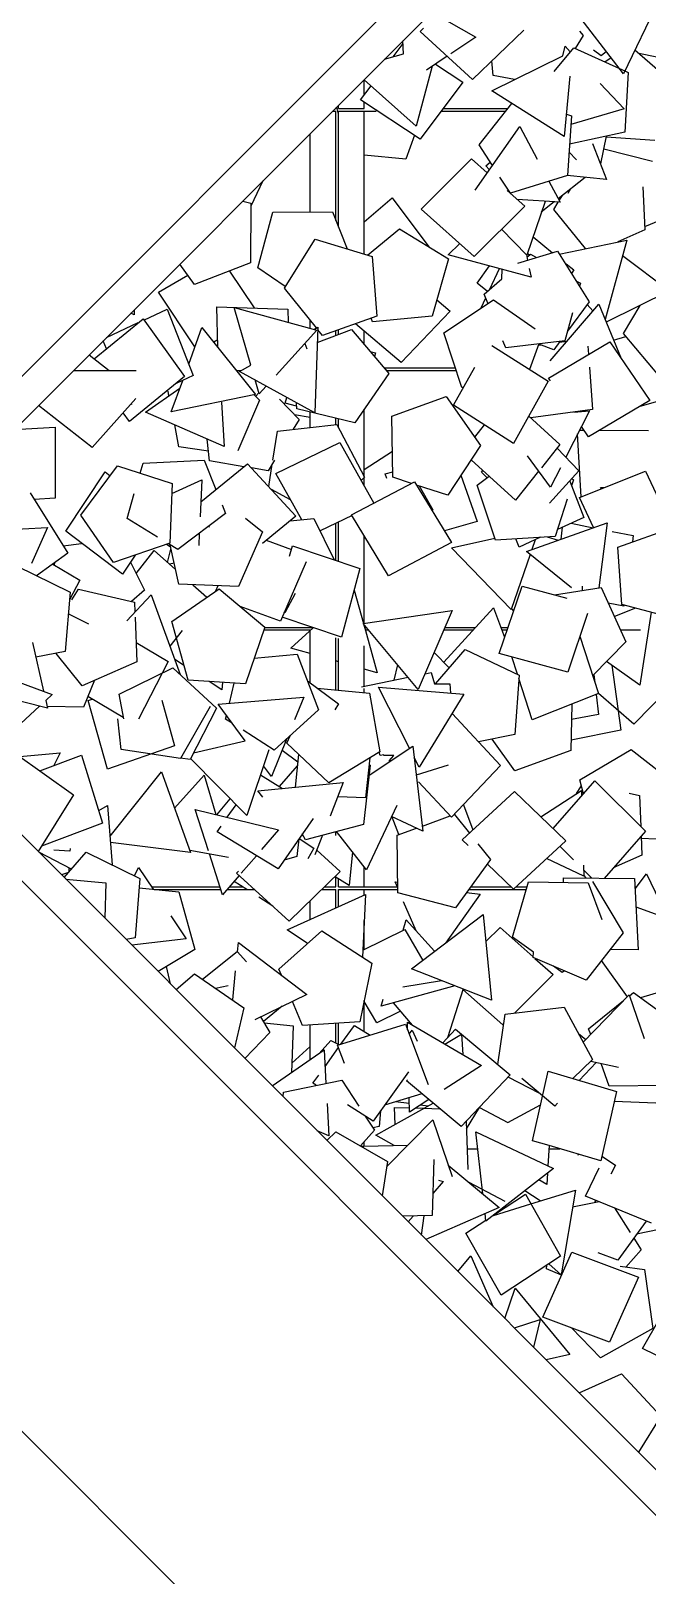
# Model space of a CAD drawing. Header units: metres. Extents: x 322 to 396.8, y -0.1 to 13.
# Drawn here: x 346.948 to 347.424, y 4.92 to 6.111 of the extents above; entities that cross this region are included whole.
import ezdxf

# ---------------------------------------------------------------- set-up
doc = ezdxf.new("R2010")
doc.units = ezdxf.units.M

msp = doc.modelspace()

# ---------------------------------------------------------------- linework, layer by layer
at = {"color": 8}
for p, q in [((346.7468, 5.65), (347.7114, 6.6146)), ((346.7821, 5.65), (347.7114, 6.5793)), ((347.4323, 6.1338), (347.4054, 6.0777)), ((347.2575, 6.1253), (347.2916, 6.106)), ((347.4054, 6.0777), (347.3651, 6.1302)), ((347.2485, 6.1104), (347.2512, 6.113)), ((347.289, 6.0733), (347.2485, 6.1104)), ((347.3285, 6.1114), (347.289, 6.0733)), ((347.3744, 6.1072), (347.3682, 6.0973)), ((347.3714, 6.1105), (347.3744, 6.1072)), ((347.2276, 6.0908), (347.2354, 6.1012)), ((347.2357, 6.0932), (347.2353, 6.1032)), ((347.2916, 6.106), (347.2721, 6.093)), ((347.3518, 6.0796), (347.367, 6.0978)), ((347.3585, 6.0917), (347.3604, 6.0989)), ((347.3604, 6.0989), (347.3643, 6.0947)), ((347.367, 6.0978), (347.4024, 6.0817)), ((347.3881, 6.0916), (347.3823, 6.096)), ((347.4142, 6.0961), (347.4449, 6.0696)), ((347.221, 6.0889), (347.2357, 6.0932)), ((347.2578, 6.0835), (347.2454, 6.0373)), ((347.2694, 6.0912), (347.2534, 6.0805)), ((347.2604, 6.0852), (347.2815, 6.0713)), ((347.3037, 6.0647), (347.3585, 6.0917)), ((347.3049, 6.0765), (347.3039, 6.0877)), ((347.3923, 6.0948), (347.3881, 6.0916)), ((347.391, 6.0869), (347.3959, 6.0902)), ((347.4172, 6.0936), (347.4311, 6.0907)), ((347.2454, 6.0373), (347.2053, 6.0732)), ((347.2054, 6.0614), (347.2054, 6.0731)), ((347.2815, 6.0713), (347.2485, 6.0274)), ((347.3213, 6.0734), (347.3049, 6.0765)), ((347.364, 6.076), (347.3597, 6.0295)), ((347.4024, 6.0817), (347.4064, 6.0799)), ((347.4064, 6.0799), (347.4089, 6.0787)), ((347.4089, 6.0787), (347.4064, 6.0328)), ((347.2026, 6.0576), (347.2107, 6.0684)), ((347.3597, 6.0295), (347.3037, 6.0647)), ((347.3875, 6.0702), (347.4058, 6.0508)), ((347.1811, 6.049), (347.1835, 6.049)), ((347.1831, 6.051), (347.1835, 6.051)), ((347.1835, 6.051), (347.1835, 6.0514)), ((347.1835, 5.9646), (347.1835, 6.049)), ((347.1855, 6.0465), (347.1842, 6.052)), ((347.1855, 6.051), (347.1855, 6.0534)), ((347.1855, 6.051), (347.2054, 6.051)), ((347.1855, 5.9596), (347.1855, 6.049)), ((347.1855, 6.049), (347.2054, 6.049)), ((347.2485, 6.0274), (347.2026, 6.0576)), ((347.2054, 6.051), (347.2054, 6.0558)), ((347.2054, 6.049), (347.2146, 6.049)), ((347.2054, 5.9386), (347.2054, 6.049)), ((347.2647, 6.049), (347.3146, 6.049)), ((347.2662, 6.051), (347.3161, 6.051)), ((347.2941, 6.023), (347.3192, 6.0549)), ((347.4058, 6.0508), (347.3647, 6.0386)), ((347.2909, 5.9881), (347.3254, 6.0371)), ((347.3254, 6.0371), (347.3388, 6.0119)), ((347.3613, 6.0467), (347.3652, 6.0454)), ((347.3652, 6.0454), (347.3621, 5.9994)), ((347.1636, 5.9711), (347.1636, 6.0315)), ((347.2442, 6.0303), (347.2374, 6.012)), ((347.4064, 6.0328), (347.3637, 6.0236)), ((347.3816, 6.0241), (347.3923, 5.9962)), ((347.3921, 6.0297), (347.3877, 6.0082)), ((347.4296, 6.0262), (347.392, 6.0289)), ((347.2374, 6.012), (347.2054, 6.0149)), ((347.2493, 5.9734), (347.2882, 6.0121)), ((347.2882, 6.0121), (347.3003, 6.0014)), ((347.3043, 6.0071), (347.2941, 6.023)), ((347.3633, 6.0176), (347.3691, 6.0113)), ((347.3827, 6.0211), (347.383, 6.0216)), ((347.3901, 6.0198), (347.4277, 6.0104)), ((347.2991, 6.0069), (347.3026, 6.0097)), ((347.3019, 6.0038), (347.2991, 6.0069)), ((347.1272, 5.9951), (347.1178, 5.9757)), ((347.3182, 5.9856), (347.3101, 5.998)), ((347.3621, 5.9994), (347.3182, 5.9856)), ((347.3478, 5.9949), (347.3565, 5.9787)), ((347.3758, 5.9979), (347.355, 5.9814)), ((347.3923, 5.9962), (347.3619, 5.9994)), ((347.3628, 5.9856), (347.3648, 5.9892)), ((347.4203, 5.9906), (347.4218, 5.9574)), ((347.1117, 5.9796), (347.1178, 5.978)), ((347.1178, 5.978), (347.1176, 5.9319)), ((347.2054, 5.9637), (347.2269, 5.982)), ((347.2269, 5.982), (347.2553, 5.9443)), ((347.3157, 5.9877), (347.3292, 5.9756)), ((347.3565, 5.9787), (347.3234, 5.9808)), ((347.3449, 5.9794), (347.3309, 5.938)), ((347.352, 5.979), (347.342, 5.971)), ((347.3516, 5.9731), (347.3551, 5.9788)), ((347.3558, 5.98), (347.3583, 5.984)), ((347.1233, 5.9282), (347.1349, 5.9711)), ((347.1349, 5.9711), (347.181, 5.9712)), ((347.181, 5.9712), (347.1922, 5.9427)), ((347.2903, 5.9369), (347.2493, 5.9734)), ((347.3292, 5.9756), (347.2903, 5.9369)), ((347.3762, 5.943), (347.3516, 5.9731)), ((347.4335, 5.9647), (347.4217, 5.9598)), ((347.208, 5.9378), (347.2325, 5.9581)), ((347.2325, 5.9581), (347.2705, 5.935)), ((347.3309, 5.938), (347.3114, 5.9579)), ((347.4218, 5.9574), (347.4011, 5.9482)), ((347.1438, 5.9126), (347.1675, 5.9502)), ((347.1675, 5.9502), (347.2116, 5.9368)), ((347.2702, 5.9383), (347.2792, 5.9468)), ((347.324, 5.9317), (347.3544, 5.9409)), ((347.3356, 5.952), (347.3507, 5.9398)), ((347.3544, 5.9409), (347.379, 5.902)), ((347.3558, 5.9388), (347.4079, 5.9496)), ((347.4079, 5.9496), (347.3912, 5.8882)), ((347.0746, 5.9153), (347.0631, 5.931)), ((347.1176, 5.9319), (347.0746, 5.9153)), ((347.2116, 5.9368), (347.2151, 5.8908)), ((347.2705, 5.935), (347.2578, 5.8908)), ((347.3341, 5.921), (347.2702, 5.9383)), ((347.2926, 5.9164), (347.3021, 5.9297)), ((347.3305, 5.9384), (347.3314, 5.9339)), ((347.3309, 5.9363), (347.3337, 5.9386)), ((347.3313, 5.9391), (347.3335, 5.9379)), ((347.3337, 5.9386), (347.3382, 5.936)), ((347.3612, 5.9313), (347.3671, 5.9265)), ((347.4046, 5.9376), (347.4409, 5.9105)), ((347.0466, 5.9094), (347.0693, 5.9226)), ((347.1016, 5.9257), (347.1206, 5.8972)), ((347.1445, 5.9137), (347.1233, 5.9282)), ((347.3004, 5.91), (347.2926, 5.9164)), ((347.298, 5.9079), (347.3116, 5.9196)), ((347.3023, 5.9116), (347.3097, 5.9276)), ((347.3116, 5.9196), (347.3119, 5.927)), ((347.3327, 5.9277), (347.3341, 5.921)), ((347.3671, 5.9265), (347.3652, 5.9239)), ((347.3687, 5.9182), (347.3721, 5.9163)), ((347.0748, 5.8672), (347.0466, 5.9094)), ((347.1685, 5.8818), (347.1438, 5.9126)), ((347.2957, 5.8974), (347.2992, 5.905)), ((347.3008, 5.9009), (347.298, 5.9079)), ((347.3721, 5.9163), (347.3715, 5.9139)), ((347.4409, 5.9105), (347.3921, 5.8862)), ((347.0279, 5.892), (347.0254, 5.8933)), ((347.0279, 5.8958), (347.0279, 5.892)), ((347.0355, 5.8879), (347.0534, 5.8963)), ((347.0534, 5.8963), (347.0734, 5.8452)), ((347.0925, 5.8667), (347.0916, 5.8982)), ((347.0916, 5.8982), (347.1465, 5.8964)), ((347.1179, 5.8532), (347.1051, 5.8975)), ((347.1051, 5.8975), (347.1689, 5.88)), ((347.1465, 5.8964), (347.1468, 5.8861)), ((347.2718, 5.8948), (347.2338, 5.8552)), ((347.2614, 5.9036), (347.2718, 5.8948)), ((347.2667, 5.8781), (347.305, 5.9036)), ((347.305, 5.9036), (347.3372, 5.8811)), ((347.3487, 5.8564), (347.3863, 5.9002)), ((347.366, 5.8934), (347.3602, 5.8718)), ((347.379, 5.902), (347.3622, 5.8793)), ((347.3818, 5.895), (347.3773, 5.8998)), ((347.3863, 5.9002), (347.4036, 5.8582)), ((347.4053, 5.8776), (347.4182, 5.8992)), ((346.9971, 5.8581), (347.0348, 5.8889)), ((347.0066, 5.8745), (347.0311, 5.8859)), ((347.0348, 5.8889), (347.0668, 5.8443)), ((347.07, 5.854), (347.0802, 5.8822)), ((347.0802, 5.8822), (347.1214, 5.8304)), ((347.1636, 5.8814), (347.1636, 5.8878)), ((347.1665, 5.8806), (347.1696, 5.8824)), ((347.1696, 5.8824), (347.1672, 5.8163)), ((347.1692, 5.8705), (347.1957, 5.8806)), ((347.2151, 5.8908), (347.1732, 5.8759)), ((347.1957, 5.8806), (347.2243, 5.8466)), ((347.2338, 5.8552), (347.1987, 5.885)), ((347.2119, 5.8865), (347.2108, 5.8893)), ((347.2578, 5.8908), (347.2119, 5.8865)), ((347.0065, 5.8658), (347.0041, 5.872)), ((347.0924, 5.8726), (347.0893, 5.8708)), ((347.1689, 5.88), (347.1374, 5.8453)), ((347.1596, 5.8697), (347.1611, 5.8657)), ((347.1732, 5.8759), (347.1696, 5.8804)), ((347.1835, 5.876), (347.1835, 5.8796)), ((347.1855, 5.8767), (347.1855, 5.8803)), ((347.2054, 5.8691), (347.2054, 5.8792)), ((347.2807, 5.8359), (347.2667, 5.8781)), ((347.3145, 5.8666), (347.3123, 5.872)), ((347.3602, 5.8718), (347.3145, 5.8666)), ((347.34, 5.8695), (347.3329, 5.8498)), ((347.3397, 5.8686), (347.3415, 5.8688)), ((347.3516, 5.8649), (347.34, 5.8694)), ((347.3476, 5.8432), (347.3948, 5.8712)), ((347.3563, 5.8713), (347.3516, 5.8649)), ((347.356, 5.8708), (347.3617, 5.8716)), ((347.3948, 5.8712), (347.4257, 5.8258)), ((347.3977, 5.8725), (347.4073, 5.8752)), ((347.4339, 5.8436), (347.4053, 5.8776)), ((346.9932, 5.8611), (347.0087, 5.849)), ((347.21, 5.8636), (347.2142, 5.8626)), ((347.2142, 5.8626), (347.2133, 5.8597)), ((347.3038, 5.8684), (347.3472, 5.8408)), ((347.378, 5.8677), (347.3785, 5.8615)), ((346.9811, 5.849), (347.0295, 5.849)), ((347.0734, 5.8452), (347.0604, 5.8391)), ((347.1066, 5.849), (347.1105, 5.849)), ((347.1093, 5.8483), (347.1179, 5.8532)), ((347.1672, 5.8163), (347.1093, 5.8483)), ((347.2243, 5.8466), (347.1981, 5.8087)), ((347.2206, 5.851), (347.2757, 5.851)), ((347.2223, 5.849), (347.2764, 5.849)), ((347.2743, 5.8222), (347.2906, 5.8516)), ((347.3792, 5.8517), (347.3816, 5.819)), ((347.0668, 5.8443), (347.0243, 5.8096)), ((347.0367, 5.8169), (347.0632, 5.8353)), ((347.0548, 5.8295), (347.0542, 5.833)), ((347.0566, 5.8171), (347.0654, 5.8414)), ((347.1244, 5.831), (347.1213, 5.8417)), ((347.1298, 5.837), (347.1244, 5.831)), ((347.2819, 5.8359), (347.2807, 5.8359)), ((347.3472, 5.8408), (347.3206, 5.7927)), ((347.349, 5.8411), (347.3476, 5.8432)), ((346.9956, 5.7897), (346.9542, 5.8221)), ((347.0291, 5.8274), (346.9956, 5.7897)), ((347.0261, 5.8231), (347.0248, 5.8225)), ((347.1214, 5.8304), (347.0566, 5.8171)), ((347.0953, 5.8246), (347.0973, 5.7904)), ((347.1247, 5.8262), (347.1079, 5.7872)), ((347.1206, 5.8303), (347.1247, 5.8262)), ((347.1219, 5.8291), (347.1242, 5.8317)), ((347.14, 5.8269), (347.1551, 5.8112)), ((347.1443, 5.8237), (347.1457, 5.8282)), ((347.1532, 5.8214), (347.1443, 5.8237)), ((347.1533, 5.8194), (347.1531, 5.8241)), ((347.2267, 5.8138), (347.2685, 5.829)), ((347.2685, 5.829), (347.2951, 5.7913)), ((347.3206, 5.7927), (347.2743, 5.8222)), ((347.4257, 5.8258), (347.3785, 5.7978)), ((347.4371, 5.8267), (347.4181, 5.8213)), ((347.0243, 5.8096), (347.0194, 5.8164)), ((347.0973, 5.7904), (347.0367, 5.8169)), ((347.1551, 5.8112), (347.1506, 5.8037)), ((347.1636, 5.8127), (347.1515, 5.8149)), ((347.1981, 5.8087), (347.1533, 5.8194)), ((347.1636, 5.8052), (347.1636, 5.8169)), ((347.1835, 5.8074), (347.1835, 5.8122)), ((347.1855, 5.8049), (347.1855, 5.8117)), ((347.2054, 5.7671), (347.2054, 5.8193)), ((347.2275, 5.7667), (347.2267, 5.8138)), ((347.3323, 5.8138), (347.3563, 5.792)), ((347.3816, 5.819), (347.3338, 5.8125)), ((347.3791, 5.818), (347.3609, 5.7822)), ((347.3672, 5.817), (347.3791, 5.818)), ((346.9355, 5.8034), (346.9669, 5.8054)), ((346.9669, 5.8054), (346.9669, 5.7505)), ((347.0625, 5.7902), (347.0592, 5.807)), ((347.1349, 5.78), (347.1384, 5.8023)), ((347.1384, 5.8023), (347.1842, 5.8075)), ((347.1842, 5.8075), (347.2057, 5.7667)), ((347.2907, 5.7976), (347.2982, 5.807)), ((347.3727, 5.7516), (347.37, 5.8001)), ((347.3715, 5.8031), (347.3749, 5.8031)), ((347.3785, 5.7978), (347.373, 5.8059)), ((347.3872, 5.803), (347.4247, 5.8028)), ((347.0852, 5.7869), (347.0625, 5.7902)), ((347.086, 5.7793), (347.0843, 5.7961)), ((347.1371, 5.7696), (347.1866, 5.7936)), ((347.1866, 5.7936), (347.2129, 5.7468)), ((347.2054, 5.7727), (347.2272, 5.7867)), ((347.2951, 5.7913), (347.2698, 5.7529)), ((347.3563, 5.792), (347.3421, 5.7741)), ((347.3541, 5.7892), (347.371, 5.7716)), ((346.9869, 5.7376), (347.015, 5.7754)), ((347.015, 5.7754), (347.0573, 5.7619)), ((347.0326, 5.7698), (347.0349, 5.7777)), ((347.0349, 5.7777), (347.0819, 5.78)), ((347.0794, 5.7477), (347.1154, 5.7771)), ((347.0819, 5.78), (347.091, 5.7572)), ((347.1126, 5.7748), (347.086, 5.7793)), ((347.1154, 5.7771), (347.1527, 5.7368)), ((347.1314, 5.7717), (347.1184, 5.7739)), ((347.1363, 5.7799), (347.1314, 5.7717)), ((347.1317, 5.7595), (347.1344, 5.7768)), ((347.322, 5.7491), (347.2878, 5.7802)), ((347.3491, 5.759), (347.3314, 5.7833)), ((347.3567, 5.774), (347.3491, 5.759)), ((346.9752, 5.7251), (347.0056, 5.7708)), ((347.0056, 5.7708), (347.0094, 5.7679)), ((347.0573, 5.7619), (347.0555, 5.7159)), ((347.057, 5.7542), (347.0802, 5.7646)), ((347.0802, 5.7646), (347.0788, 5.7361)), ((347.1572, 5.734), (347.1371, 5.7696)), ((347.1957, 5.7377), (347.2443, 5.7633)), ((347.2057, 5.7667), (347.203, 5.7643)), ((347.2054, 5.76), (347.2054, 5.7665)), ((347.2216, 5.7693), (347.2274, 5.7709)), ((347.2228, 5.7657), (347.2216, 5.7693)), ((347.2419, 5.762), (347.2275, 5.7667)), ((347.2443, 5.7633), (347.2728, 5.7164)), ((347.28, 5.7684), (347.2926, 5.7325)), ((347.2925, 5.7605), (347.3017, 5.7676)), ((347.2959, 5.7707), (347.2969, 5.7719)), ((347.3001, 5.7663), (347.2959, 5.7707)), ((347.3399, 5.7715), (347.322, 5.7491)), ((347.371, 5.7716), (347.3482, 5.7468)), ((347.3639, 5.7638), (347.3748, 5.7358)), ((347.3669, 5.7648), (347.3653, 5.76)), ((347.3656, 5.7657), (347.3669, 5.7648)), ((347.3714, 5.7511), (347.4224, 5.7713)), ((347.4224, 5.7713), (347.4429, 5.7278)), ((346.9477, 5.7547), (346.9768, 5.7082)), ((346.9669, 5.7505), (346.9509, 5.7495)), ((347.0225, 5.735), (347.028, 5.7542)), ((347.1485, 5.7494), (347.1338, 5.7572)), ((347.2698, 5.7529), (347.2458, 5.7607)), ((347.2479, 5.76), (347.2582, 5.7416)), ((347.3067, 5.7183), (347.2925, 5.7605)), ((347.362, 5.7498), (347.3527, 5.721)), ((347.3823, 5.7279), (347.3714, 5.7511)), ((347.3876, 5.7588), (347.3914, 5.759)), ((347.3883, 5.7578), (347.3876, 5.7588)), ((347.0985, 5.7388), (347.0617, 5.7109)), ((347.0957, 5.7455), (347.0985, 5.7388)), ((347.2582, 5.7416), (347.2577, 5.7412)), ((346.895, 5.7244), (346.961, 5.7281)), ((346.961, 5.7281), (346.9488, 5.7002)), ((347.0119, 5.7009), (346.9869, 5.7376)), ((347.046, 5.7206), (347.0225, 5.735)), ((347.086, 5.7283), (347.0854, 5.7289)), ((347.1139, 5.7353), (347.127, 5.7247)), ((347.1527, 5.7368), (347.1268, 5.7157)), ((347.1483, 5.7332), (347.1666, 5.7348)), ((347.1666, 5.7348), (347.1822, 5.7031)), ((347.196, 5.7373), (347.1713, 5.7253)), ((347.1835, 5.7026), (347.1835, 5.7312)), ((347.1855, 5.702), (347.1855, 5.7322)), ((347.2242, 5.6908), (347.1957, 5.7377)), ((347.2926, 5.7325), (347.2673, 5.7253)), ((347.3305, 5.7096), (347.3929, 5.7316)), ((347.3748, 5.7358), (347.3544, 5.7264)), ((347.3572, 5.719), (347.3584, 5.7282)), ((347.3649, 5.7312), (347.3821, 5.7278)), ((347.3929, 5.7316), (347.3863, 5.6815)), ((347.4009, 5.7129), (347.4444, 5.7283)), ((346.9732, 5.7139), (346.9874, 5.7157)), ((347.0189, 5.6919), (346.9752, 5.7251)), ((347.0555, 5.7159), (347.0119, 5.7009)), ((347.0559, 5.7128), (347.0528, 5.715)), ((347.0617, 5.7109), (347.0543, 5.7155)), ((347.0625, 5.6844), (347.0556, 5.7145)), ((347.0782, 5.7234), (347.0778, 5.7141)), ((347.127, 5.7247), (347.1085, 5.6825)), ((347.1298, 5.7181), (347.1492, 5.7111)), ((347.2054, 5.654), (347.2054, 5.7217)), ((347.2728, 5.7164), (347.2242, 5.6908)), ((347.2727, 5.7122), (347.3062, 5.7197)), ((347.3527, 5.721), (347.3067, 5.7183)), ((347.3249, 5.7128), (347.3224, 5.7193)), ((347.3414, 5.7204), (347.3249, 5.7128)), ((347.3373, 5.7185), (347.3348, 5.7111)), ((347.3464, 5.7207), (347.355, 5.7182)), ((347.3967, 5.725), (347.4128, 5.7218)), ((347.4128, 5.7218), (347.4122, 5.7169)), ((346.9768, 5.7082), (346.9526, 5.6908)), ((347.0288, 5.7067), (347.0189, 5.6919)), ((347.0295, 5.6924), (347.0433, 5.7102)), ((347.0433, 5.7102), (347.0599, 5.6956)), ((347.0537, 5.7011), (347.0563, 5.7114)), ((347.1478, 5.706), (347.15, 5.7139)), ((347.15, 5.7139), (347.202, 5.6964)), ((347.3188, 5.6647), (347.2727, 5.7122)), ((347.3334, 5.7072), (347.3188, 5.6647)), ((347.3652, 5.6815), (347.3305, 5.7096)), ((347.4042, 5.6685), (347.4009, 5.7129)), ((346.9371, 5.6984), (346.9785, 5.6782)), ((346.9652, 5.6998), (346.9859, 5.6873)), ((346.9664, 5.6991), (346.9668, 5.701)), ((347.0251, 5.7012), (347.0358, 5.6798)), ((347.0588, 5.7006), (347.0554, 5.6996)), ((347.1606, 5.7015), (347.1407, 5.6559)), ((347.202, 5.6964), (347.1878, 5.6434)), ((346.9859, 5.6873), (346.978, 5.6721)), ((346.9798, 5.6723), (346.9849, 5.6805)), ((346.9849, 5.6805), (347.0282, 5.6704)), ((347.0358, 5.6798), (347.026, 5.6709)), ((347.0569, 5.6555), (347.0934, 5.6808)), ((347.1085, 5.6825), (347.0625, 5.6844)), ((347.0732, 5.6839), (347.0841, 5.6743)), ((347.091, 5.6791), (347.0928, 5.6832)), ((347.0934, 5.6808), (347.1287, 5.6512)), ((347.1975, 5.6796), (347.1976, 5.6797)), ((347.1976, 5.6797), (347.2049, 5.6539)), ((347.3094, 5.6309), (347.3271, 5.6828)), ((347.3271, 5.6828), (347.3616, 5.6735)), ((347.3522, 5.676), (347.3881, 5.6818)), ((347.3735, 5.6827), (347.3734, 5.6794)), ((347.3881, 5.6818), (347.4071, 5.6398)), ((346.9785, 5.6782), (346.9747, 5.6323)), ((347.0222, 5.6561), (347.041, 5.6761)), ((347.0282, 5.6704), (347.0285, 5.6628)), ((347.041, 5.6761), (347.0633, 5.6146)), ((347.1407, 5.6559), (347.1096, 5.6672)), ((347.1522, 5.6772), (347.1441, 5.6621)), ((347.4056, 5.6674), (347.3936, 5.6697)), ((347.4497, 5.6565), (347.4042, 5.6685)), ((347.4057, 5.6682), (347.4056, 5.6674)), ((346.9929, 5.6534), (346.9771, 5.6614)), ((347.0286, 5.6588), (347.0299, 5.6243)), ((347.0696, 5.6102), (347.0569, 5.6555)), ((347.1878, 5.6434), (347.142, 5.6588)), ((347.1441, 5.6621), (347.1435, 5.6624)), ((347.2046, 5.6539), (347.2731, 5.664)), ((347.2731, 5.664), (347.2471, 5.6032)), ((347.2667, 5.6242), (347.305, 5.6661)), ((347.305, 5.6661), (347.3136, 5.6434)), ((347.3206, 5.6638), (347.3191, 5.6658)), ((347.3777, 5.6618), (347.3624, 5.6165)), ((347.3983, 5.6593), (347.4142, 5.6659)), ((347.4268, 5.6626), (347.418, 5.6064)), ((346.3225, 5.65), (347.7114, 4.2611)), ((347.7114, 4.6854), (346.7468, 5.65)), ((347.7114, 4.7207), (346.7821, 5.65)), ((347.065, 5.6487), (347.0554, 5.6364)), ((347.1287, 5.6512), (347.1139, 5.6075)), ((347.128, 5.649), (347.1636, 5.649)), ((347.1287, 5.651), (347.1636, 5.651)), ((347.1489, 5.635), (347.1661, 5.6507)), ((347.1636, 5.651), (347.1636, 5.6515)), ((347.1636, 5.651), (347.1652, 5.651)), ((347.1636, 5.649), (347.1642, 5.649)), ((347.1636, 5.6082), (347.1636, 5.649)), ((347.1835, 5.6028), (347.1835, 5.643)), ((347.2471, 5.6032), (347.2046, 5.6539)), ((347.205, 5.6533), (347.2155, 5.616)), ((347.2054, 5.6519), (347.2054, 5.6528)), ((347.2057, 5.651), (347.207, 5.651)), ((347.2063, 5.649), (347.2087, 5.649)), ((347.2667, 5.649), (347.2894, 5.649)), ((347.2676, 5.651), (347.2913, 5.651)), ((347.3107, 5.651), (347.3162, 5.651)), ((347.3115, 5.649), (347.3156, 5.649)), ((347.3717, 5.6441), (347.3861, 5.5999)), ((347.403, 5.649), (347.4184, 5.649)), ((346.9496, 5.6393), (346.9581, 5.6017)), ((346.9747, 5.6323), (346.9522, 5.628)), ((346.9877, 5.606), (346.9677, 5.6309)), ((347.0294, 5.6393), (347.0541, 5.6246)), ((347.1636, 5.6308), (347.1489, 5.635)), ((347.1855, 5.6026), (347.1855, 5.6424)), ((347.2054, 5.6056), (347.2054, 5.6368)), ((347.2593, 5.6317), (347.271, 5.6198)), ((347.2604, 5.6074), (347.2833, 5.634)), ((347.2833, 5.634), (347.3249, 5.6142)), ((347.3624, 5.6165), (347.3094, 5.6309)), ((347.4071, 5.6398), (347.3816, 5.6137)), ((347.0299, 5.6243), (346.9877, 5.606)), ((347.0163, 5.5996), (347.0577, 5.6198)), ((347.0541, 5.6246), (347.0313, 5.5803)), ((347.0577, 5.6198), (347.0915, 5.5886)), ((347.0663, 5.6217), (347.0591, 5.6264)), ((347.1206, 5.6272), (347.1537, 5.6304)), ((347.1537, 5.6304), (347.1701, 5.5874)), ((347.1855, 5.6245), (347.1835, 5.6251)), ((347.2155, 5.616), (347.2054, 5.6189)), ((347.2285, 5.6104), (347.2313, 5.622)), ((347.3236, 5.6148), (347.3193, 5.6282)), ((347.418, 5.6064), (347.3924, 5.6247)), ((347.3964, 5.6219), (347.4033, 5.5718)), ((346.925, 5.614), (346.9646, 5.5993)), ((346.9974, 5.6102), (346.9888, 5.5895)), ((347.0509, 5.6165), (347.05, 5.6167)), ((347.1139, 5.6075), (347.0696, 5.6102)), ((347.0956, 5.6029), (347.0858, 5.6092)), ((347.0962, 5.6086), (347.0956, 5.6029)), ((347.1014, 5.5925), (347.1051, 5.6081)), ((347.1616, 5.6097), (347.1855, 5.5921)), ((347.2033, 5.6051), (347.2392, 5.6126)), ((347.2523, 5.6153), (347.257, 5.6163)), ((347.257, 5.6163), (347.2595, 5.6074)), ((347.2595, 5.6074), (347.2715, 5.6075)), ((347.2715, 5.6075), (347.272, 5.6004)), ((347.3249, 5.6142), (347.3216, 5.5683)), ((347.335, 5.5797), (347.3247, 5.6116)), ((347.3826, 5.6146), (347.3833, 5.6084)), ((346.9611, 5.5886), (346.9119, 5.601)), ((346.9646, 5.5993), (346.9597, 5.5947)), ((347.0194, 5.5815), (346.9922, 5.5976)), ((346.9924, 5.5945), (346.9956, 5.5956)), ((347.0199, 5.5805), (347.0163, 5.5996)), ((347.0928, 5.5918), (347.1587, 5.5973)), ((347.1587, 5.5973), (347.1515, 5.5796)), ((347.1692, 5.6041), (347.2094, 5.6004)), ((347.2054, 5.6008), (347.2054, 5.6038)), ((347.2094, 5.6004), (347.2174, 5.5551)), ((347.2403, 5.5578), (347.2163, 5.6048)), ((347.2163, 5.6048), (347.2823, 5.5996)), ((347.2823, 5.5996), (347.2478, 5.5431)), ((347.3861, 5.5999), (347.335, 5.5797)), ((347.3844, 5.5992), (347.3862, 5.5839)), ((347.4134, 5.5763), (347.386, 5.6)), ((347.4409, 5.6043), (347.4134, 5.5763)), ((346.9548, 5.5902), (346.9161, 5.5543)), ((346.9551, 5.5901), (346.9547, 5.5901)), ((346.9597, 5.5947), (346.9611, 5.5886)), ((346.9888, 5.5895), (346.9608, 5.59)), ((347.0073, 5.5416), (346.9924, 5.5945)), ((347.0492, 5.5948), (347.0591, 5.5597)), ((347.0866, 5.5899), (347.0636, 5.5499)), ((347.0915, 5.5886), (347.0711, 5.5492)), ((347.1136, 5.5635), (347.0928, 5.5918)), ((347.0985, 5.5803), (347.0992, 5.5831)), ((347.1701, 5.5874), (347.136, 5.5564)), ((347.1855, 5.5921), (347.1826, 5.5875)), ((347.2731, 5.5845), (347.3105, 5.5445)), ((347.3655, 5.5918), (347.3648, 5.5562)), ((347.3862, 5.5839), (347.3653, 5.5801)), ((347.018, 5.5568), (347.0153, 5.5804)), ((347.1036, 5.5771), (347.0985, 5.5803)), ((347.136, 5.5564), (347.1121, 5.5717)), ((347.4033, 5.5718), (347.3649, 5.5641)), ((347.0591, 5.5597), (347.0073, 5.5416)), ((347.0738, 5.5544), (347.1136, 5.5635)), ((347.1457, 5.5652), (347.1338, 5.536)), ((347.1457, 5.5616), (347.1485, 5.5678)), ((347.1781, 5.5311), (347.1457, 5.5616)), ((347.2092, 5.5371), (347.2429, 5.5595)), ((347.2429, 5.5595), (347.2507, 5.4938)), ((347.3216, 5.5683), (347.2935, 5.5627)), ((347.3215, 5.5403), (347.3041, 5.5648)), ((346.9364, 5.5538), (346.9811, 5.522)), ((346.9398, 5.5514), (346.9709, 5.5544)), ((346.9553, 5.5403), (346.9874, 5.5525)), ((346.9709, 5.5544), (346.966, 5.5444)), ((346.9874, 5.5525), (347.0036, 5.5001)), ((347.0636, 5.5499), (347.018, 5.5568)), ((347.0711, 5.5492), (347.0638, 5.5502)), ((347.1148, 5.5059), (347.0715, 5.5499)), ((347.1319, 5.5567), (347.1148, 5.5059)), ((347.1543, 5.5471), (347.142, 5.5561)), ((347.1523, 5.5278), (347.1549, 5.553)), ((347.2174, 5.5551), (347.1781, 5.5311)), ((347.2097, 5.5504), (347.2065, 5.5195)), ((347.2178, 5.5522), (347.217, 5.5549)), ((347.2204, 5.5528), (347.2178, 5.5522)), ((347.2205, 5.5523), (347.2204, 5.5528)), ((347.2282, 5.5523), (347.2205, 5.5523)), ((347.2247, 5.548), (347.2282, 5.5523)), ((347.2251, 5.5477), (347.2247, 5.548)), ((347.2478, 5.5431), (347.244, 5.5506)), ((347.3648, 5.5562), (347.3215, 5.5403)), ((347.3717, 5.5334), (347.4112, 5.5569)), ((347.4112, 5.5569), (347.4476, 5.5286)), ((347.0093, 5.49), (347.0489, 5.5397)), ((347.0489, 5.5397), (347.0714, 5.4774)), ((347.0591, 5.5115), (347.082, 5.537)), ((347.082, 5.537), (347.0909, 5.5067)), ((347.1253, 5.5373), (347.1424, 5.5269)), ((347.1338, 5.536), (347.1277, 5.5443)), ((347.1401, 5.5283), (347.154, 5.5443)), ((347.2101, 5.5448), (347.2048, 5.499)), ((347.2092, 5.5452), (347.2101, 5.5448)), ((347.2456, 5.5374), (347.2704, 5.545)), ((347.3105, 5.5445), (347.2727, 5.5046)), ((347.1234, 5.525), (347.1892, 5.5314)), ((347.1271, 5.5201), (347.1234, 5.525)), ((347.1892, 5.5314), (347.1791, 5.5055)), ((347.2727, 5.5046), (347.2472, 5.532)), ((347.281, 5.4872), (347.3213, 5.5244)), ((347.3213, 5.5244), (347.361, 5.4864)), ((347.3417, 5.5049), (347.3729, 5.5253)), ((347.3511, 5.4959), (347.3833, 5.5326)), ((347.3691, 5.5228), (347.3729, 5.5289)), ((347.3746, 5.5227), (347.3717, 5.5334)), ((347.3729, 5.5253), (347.373, 5.5209)), ((347.3833, 5.5326), (347.4223, 5.4939)), ((346.9811, 5.522), (346.954, 5.4782)), ((347.0006, 5.5097), (347.0074, 5.5138)), ((347.0074, 5.5138), (347.011, 5.4679)), ((347.0916, 5.5066), (347.1021, 5.5189)), ((347.0997, 5.5046), (347.1065, 5.5143)), ((347.2065, 5.5195), (347.185, 5.5204)), ((347.2305, 5.5138), (347.2072, 5.4641)), ((347.2819, 5.5143), (347.2892, 5.4948)), ((347.4097, 5.5232), (347.4177, 5.5213)), ((347.4177, 5.5213), (347.4187, 5.4975)), ((347.0036, 5.5001), (346.9564, 5.4822)), ((347.0852, 5.4788), (347.075, 5.5107)), ((347.075, 5.5107), (347.1393, 5.4948)), ((347.1659, 5.5037), (347.1389, 5.4649)), ((347.2507, 5.4938), (347.2264, 5.5051)), ((347.232, 5.4913), (347.2269, 5.5048)), ((347.2503, 5.4978), (347.2718, 5.5056)), ((347.2746, 5.5066), (347.2749, 5.5067)), ((347.2749, 5.5067), (347.2865, 5.4923)), ((347.092, 5.4934), (347.095, 5.4978)), ((347.1389, 5.4649), (347.092, 5.4934)), ((347.1393, 5.4948), (347.1262, 5.4797)), ((347.1549, 5.4879), (347.1535, 5.4743)), ((347.1551, 5.4882), (347.1666, 5.4807)), ((347.1602, 5.4873), (347.1576, 5.4918)), ((347.2048, 5.499), (347.1602, 5.4873)), ((347.1733, 5.4908), (347.1674, 5.4757)), ((347.1835, 5.4905), (347.1835, 5.4935)), ((347.2072, 5.4641), (347.1841, 5.4936)), ((347.1855, 5.4914), (347.1855, 5.4918)), ((347.2307, 5.4908), (347.2457, 5.4962)), ((347.2312, 5.4463), (347.2307, 5.4908)), ((347.2869, 5.4927), (347.2863, 5.4925)), ((347.4223, 5.4939), (347.3904, 5.4575)), ((347.419, 5.4902), (347.4196, 5.4753)), ((347.4305, 5.4876), (347.419, 5.4883)), ((346.9797, 5.4647), (346.9545, 5.4776)), ((346.9783, 5.4785), (346.9661, 5.4792)), ((346.974, 5.4582), (346.9909, 5.4776)), ((346.9786, 5.4806), (346.9783, 5.4785)), ((346.9909, 5.4776), (347.0324, 5.4575)), ((347.0714, 5.4774), (347.0097, 5.4851)), ((347.1008, 5.4736), (347.0708, 5.4791)), ((347.0961, 5.4447), (347.086, 5.4763)), ((347.1666, 5.4807), (347.1619, 5.4725)), ((347.1688, 5.4792), (347.1869, 5.4627)), ((347.1964, 5.478), (347.1937, 5.4519)), ((347.2856, 5.4828), (347.281, 5.4872)), ((347.2931, 5.4841), (347.3028, 5.4721)), ((347.361, 5.4864), (347.3206, 5.4492)), ((347.3669, 5.4717), (347.3563, 5.4822)), ((346.9775, 5.4658), (346.9776, 5.4624)), ((347.0283, 5.4595), (347.0313, 5.4659)), ((347.0313, 5.4659), (347.0425, 5.4491)), ((347.1223, 5.475), (347.1106, 5.4615)), ((347.1535, 5.4743), (347.1436, 5.4716)), ((347.2054, 5.451), (347.2054, 5.4664)), ((347.3028, 5.4721), (347.2758, 5.4348)), ((347.3206, 5.4492), (347.3003, 5.4687)), ((347.3747, 5.4592), (347.3461, 5.4727)), ((347.3745, 5.4677), (347.3747, 5.4592)), ((347.381, 5.4576), (347.3746, 5.464)), ((347.4196, 5.4753), (347.3975, 5.4656)), ((346.9773, 5.462), (346.9718, 5.4603)), ((346.9751, 5.457), (347.0062, 5.4541)), ((347.0062, 5.4541), (347.0053, 5.4268)), ((347.0324, 5.4575), (347.0288, 5.4116)), ((347.109, 5.4596), (347.0961, 5.4447)), ((347.1148, 5.449), (347.1052, 5.4552)), ((347.1069, 5.4615), (347.1085, 5.463)), ((347.1475, 5.4245), (347.1069, 5.4615)), ((347.1869, 5.4627), (347.1475, 5.4245)), ((347.1937, 5.4519), (347.1829, 5.4588)), ((347.1835, 5.451), (347.1835, 5.4585)), ((347.1855, 5.451), (347.1855, 5.4572)), ((347.2312, 5.4503), (347.2292, 5.4549)), ((347.2292, 5.4549), (347.2311, 5.4546)), ((347.3197, 5.4121), (347.332, 5.4548)), ((347.332, 5.4548), (347.3781, 5.4541)), ((347.3592, 5.4544), (347.359, 5.4579)), ((347.359, 5.4579), (347.4139, 5.4573)), ((347.3767, 5.4577), (347.3747, 5.4602)), ((347.3781, 5.4541), (347.3887, 5.4258)), ((347.3805, 5.4582), (347.3793, 5.4577)), ((347.3816, 5.4551), (347.4051, 5.4154)), ((347.4139, 5.4573), (347.4167, 5.4025)), ((347.4143, 5.4494), (347.4232, 5.461)), ((347.4232, 5.461), (347.4399, 5.4264)), ((347.0318, 5.4502), (347.0625, 5.447)), ((347.0412, 5.451), (347.0941, 5.451)), ((347.0433, 5.449), (347.0947, 5.449)), ((347.0625, 5.447), (347.0748, 5.4026)), ((347.0998, 5.449), (347.1206, 5.449)), ((347.1015, 5.451), (347.1117, 5.451)), ((347.1348, 5.4361), (347.1242, 5.4429)), ((347.146, 5.4179), (347.2064, 5.445)), ((347.1728, 5.449), (347.1835, 5.449)), ((347.1748, 5.451), (347.1835, 5.451)), ((347.1835, 5.4348), (347.1835, 5.449)), ((347.1855, 5.451), (347.2054, 5.451)), ((347.1855, 5.4357), (347.1855, 5.449)), ((347.1855, 5.449), (347.2054, 5.449)), ((347.2064, 5.445), (347.2041, 5.3967)), ((347.2054, 5.451), (347.2309, 5.451)), ((347.2054, 5.449), (347.2312, 5.449)), ((347.2054, 5.4446), (347.2054, 5.449)), ((347.2758, 5.4348), (347.2312, 5.4463)), ((347.2947, 5.4452), (347.268, 5.4075)), ((347.2844, 5.4467), (347.2947, 5.4452)), ((347.2861, 5.449), (347.3304, 5.449)), ((347.2876, 5.451), (347.3188, 5.451)), ((347.3225, 5.451), (347.3309, 5.451)), ((347.4142, 5.451), (347.4155, 5.451)), ((347.0562, 5.4286), (347.068, 5.4109)), ((347.1636, 5.4258), (347.1636, 5.4401)), ((347.2454, 5.417), (347.2358, 5.4395)), ((347.2419, 5.3877), (347.2971, 5.4296)), ((347.2971, 5.4296), (347.3036, 5.3637)), ((347.415, 5.4356), (347.4524, 5.4218)), ((347.1395, 5.3875), (347.1727, 5.4171)), ((347.1616, 5.4073), (347.146, 5.4179)), ((347.1727, 5.4171), (347.2113, 5.3921)), ((347.2044, 5.4021), (347.2366, 5.4182)), ((347.2054, 5.4026), (347.2054, 5.4249)), ((347.2354, 5.4176), (347.2377, 5.4255)), ((347.2366, 5.4182), (347.2505, 5.3942)), ((347.2377, 5.4255), (347.2597, 5.4013)), ((347.2991, 5.4088), (347.3102, 5.4197)), ((347.3102, 5.4197), (347.3357, 5.397)), ((347.0288, 5.4116), (347.0218, 5.4103)), ((347.068, 5.4109), (347.0262, 5.4059)), ((347.1076, 5.4008), (347.1083, 5.408)), ((347.1083, 5.408), (347.161, 5.368)), ((347.336, 5.4006), (347.3197, 5.4121)), ((347.4051, 5.4154), (347.3767, 5.3791)), ((347.0748, 5.4026), (347.0464, 5.3857)), ((347.0806, 5.3797), (347.1073, 5.4011)), ((347.1073, 5.4011), (347.1145, 5.3931)), ((347.3357, 5.3964), (347.336, 5.4006)), ((347.3767, 5.3791), (347.3357, 5.3964)), ((347.3371, 5.3958), (347.3512, 5.3833)), ((347.4085, 5.3663), (347.3885, 5.3943)), ((347.4167, 5.4025), (347.3951, 5.4027)), ((347.0527, 5.3895), (347.0558, 5.3763)), ((347.0603, 5.3718), (347.0746, 5.3838)), ((347.0746, 5.3838), (347.1125, 5.3577)), ((347.104, 5.3638), (347.1061, 5.3861)), ((347.1415, 5.3828), (347.1395, 5.3875)), ((347.2113, 5.3921), (347.2021, 5.347)), ((347.3036, 5.3637), (347.2419, 5.3877)), ((347.3512, 5.3833), (347.3213, 5.3536)), ((347.3581, 5.385), (347.3513, 5.3898)), ((347.3598, 5.3862), (347.3581, 5.385)), ((347.0906, 5.3728), (347.1004, 5.3749)), ((347.2754, 5.3747), (347.2185, 5.3589)), ((347.2351, 5.3739), (347.265, 5.3787)), ((347.2816, 5.3723), (347.2695, 5.3346)), ((347.3122, 5.3446), (347.2815, 5.3719)), ((347.41, 5.3669), (347.4131, 5.3694)), ((347.4131, 5.3694), (347.4504, 5.3424)), ((347.4533, 5.3758), (347.4185, 5.3655)), ((347.1125, 5.3577), (347.1053, 5.3268)), ((347.161, 5.368), (347.1211, 5.3485)), ((347.1422, 5.3589), (347.1276, 5.3471)), ((347.1577, 5.3441), (347.15, 5.3626)), ((347.2054, 5.3394), (347.2054, 5.3633)), ((347.2151, 5.3461), (347.2054, 5.3627)), ((347.2185, 5.3589), (347.22, 5.3643)), ((347.2426, 5.3444), (347.2279, 5.3615)), ((347.314, 5.3527), (347.3597, 5.3583)), ((347.3597, 5.3583), (347.3816, 5.3178)), ((347.3744, 5.3312), (347.4097, 5.3676)), ((347.3785, 5.3415), (347.4055, 5.3633)), ((347.4097, 5.3676), (347.4213, 5.334)), ((347.1254, 5.3507), (347.1326, 5.3388)), ((347.1282, 5.3461), (347.1506, 5.3439)), ((347.2021, 5.347), (347.1577, 5.3441)), ((347.1835, 5.3306), (347.1835, 5.3458)), ((347.1848, 5.3289), (347.2373, 5.345)), ((347.1855, 5.3297), (347.1855, 5.3459)), ((347.2333, 5.3552), (347.2151, 5.3461)), ((347.2373, 5.345), (347.2547, 5.2987)), ((347.2389, 5.3407), (347.2388, 5.3466)), ((347.2388, 5.3466), (347.2959, 5.3132)), ((347.3084, 5.314), (347.314, 5.3527)), ((347.3129, 5.3453), (347.3122, 5.3446)), ((347.1326, 5.3388), (347.1134, 5.3187)), ((347.1506, 5.3439), (347.1493, 5.3077)), ((347.1636, 5.3177), (347.1636, 5.3445)), ((347.1874, 5.3297), (347.1978, 5.3442)), ((347.1978, 5.3442), (347.21, 5.3366)), ((347.2401, 5.3375), (347.2425, 5.3404)), ((347.2425, 5.3404), (347.2463, 5.332)), ((347.2659, 5.3307), (347.2759, 5.3413)), ((347.2675, 5.3298), (347.2803, 5.3373)), ((347.2759, 5.3413), (347.3179, 5.306)), ((347.2803, 5.3373), (347.2814, 5.3217)), ((347.3707, 5.338), (347.3764, 5.3332)), ((347.3801, 5.3371), (347.3785, 5.3415)), ((347.1345, 5.2976), (347.1745, 5.3252)), ((347.1495, 5.315), (347.1636, 5.3279)), ((347.1707, 5.3225), (347.1797, 5.3326)), ((347.1745, 5.3252), (347.1759, 5.2995)), ((347.1752, 5.3126), (347.1855, 5.327)), ((347.1797, 5.3326), (347.1862, 5.3293)), ((347.1901, 5.3148), (347.1848, 5.3289)), ((347.2959, 5.3132), (347.2671, 5.2947)), ((347.3816, 5.3178), (347.3663, 5.3032)), ((347.3844, 5.3155), (347.3713, 5.3017)), ((347.4016, 5.3116), (347.3802, 5.3164)), ((347.3944, 5.2972), (347.3881, 5.3147)), ((347.1431, 5.2928), (347.1882, 5.302)), ((347.1658, 5.2996), (347.1703, 5.3058)), ((347.1684, 5.298), (347.1658, 5.2996)), ((347.1882, 5.302), (347.2012, 5.282)), ((347.2395, 5.3083), (347.2123, 5.2704)), ((347.238, 5.3015), (347.2388, 5.3023)), ((347.2801, 5.2662), (347.238, 5.3015)), ((347.3179, 5.306), (347.2801, 5.2662)), ((347.3408, 5.2916), (347.3163, 5.3042)), ((347.3523, 5.2819), (347.327, 5.3032)), ((347.3351, 5.2553), (347.3473, 5.3088)), ((347.3473, 5.3088), (347.4, 5.2933)), ((347.4388, 5.2978), (347.3944, 5.2972)), ((347.1429, 5.2893), (347.1431, 5.2928)), ((347.2499, 5.2915), (347.2211, 5.2827)), ((347.2402, 5.2773), (347.24, 5.2885)), ((347.2553, 5.287), (347.2402, 5.2773)), ((347.4, 5.2933), (347.3878, 5.2397)), ((347.3983, 5.2858), (347.4302, 5.2844)), ((347.1767, 5.2839), (347.178, 5.2591)), ((347.2123, 5.2704), (347.1925, 5.2828)), ((347.2061, 5.2743), (347.2132, 5.2633)), ((347.2144, 5.2595), (347.2586, 5.2842)), ((347.2179, 5.2782), (347.2168, 5.2662)), ((347.2293, 5.2678), (347.2288, 5.2809)), ((347.2288, 5.2809), (347.2402, 5.2806)), ((347.2401, 5.2839), (347.2295, 5.2853)), ((347.2451, 5.2805), (347.2637, 5.2799)), ((347.2546, 5.2819), (347.2486, 5.2827)), ((347.2842, 5.2645), (347.2942, 5.2808)), ((347.2942, 5.2808), (347.3161, 5.2692)), ((347.3161, 5.2692), (347.3414, 5.2828)), ((347.3546, 5.2843), (347.3523, 5.2819)), ((347.178, 5.2591), (347.1691, 5.263)), ((347.1766, 5.2555), (347.1834, 5.2622)), ((347.1834, 5.2622), (347.2233, 5.2392)), ((347.2132, 5.2633), (347.2024, 5.2513)), ((347.2168, 5.2662), (347.212, 5.2653)), ((347.2227, 5.2352), (347.2582, 5.2714)), ((347.2582, 5.2714), (347.2731, 5.2276)), ((347.284, 5.2704), (347.2853, 5.2332)), ((347.2969, 5.2143), (347.2915, 5.262)), ((347.2915, 5.262), (347.3514, 5.2339)), ((347.2029, 5.251), (347.2048, 5.251)), ((347.2048, 5.251), (347.2391, 5.2519)), ((347.2048, 5.2499), (347.2048, 5.251)), ((347.2054, 5.251), (347.2054, 5.2546)), ((347.2284, 5.2516), (347.2144, 5.2595)), ((347.348, 5.2515), (347.3351, 5.2553)), ((347.348, 5.2515), (347.3471, 5.2359)), ((347.3878, 5.2397), (347.348, 5.2515)), ((347.2233, 5.2392), (347.2193, 5.2128)), ((347.2592, 5.2408), (347.2577, 5.1976)), ((347.2848, 5.249), (347.293, 5.249)), ((347.3479, 5.249), (347.3564, 5.249)), ((347.3705, 5.2442), (347.3706, 5.2448)), ((347.3886, 5.2433), (347.3993, 5.2364)), ((347.2701, 5.2364), (347.3095, 5.2039)), ((347.3514, 5.2339), (347.2992, 5.1932)), ((347.3468, 5.2303), (347.3463, 5.2214)), ((347.3761, 5.2126), (347.3867, 5.2343)), ((347.3993, 5.2364), (347.3955, 5.2296)), ((347.2663, 5.2239), (347.2583, 5.2146)), ((347.2628, 5.2248), (347.2663, 5.2239)), ((347.3141, 5.2083), (347.2863, 5.223)), ((347.3412, 5.2088), (347.3293, 5.2166)), ((347.334, 5.2066), (347.3683, 5.2172)), ((347.3463, 5.2214), (347.3401, 5.225)), ((347.3683, 5.2172), (347.3572, 5.152)), ((347.3095, 5.2039), (347.253, 5.1792)), ((347.3051, 5.1976), (347.334, 5.2066)), ((347.3059, 5.1984), (347.3298, 5.214)), ((347.3298, 5.214), (347.3569, 5.1663)), ((347.3661, 5.2043), (347.3865, 5.2084)), ((347.4269, 5.1917), (347.3761, 5.2126)), ((347.384, 5.2094), (347.383, 5.2077)), ((347.3985, 5.2034), (347.4105, 5.1846)), ((347.2577, 5.1976), (347.2351, 5.197)), ((347.2431, 5.1972), (347.2393, 5.1928)), ((347.2496, 5.1825), (347.2517, 5.1974)), ((347.2838, 5.184), (347.2991, 5.194)), ((347.2992, 5.1932), (347.2986, 5.1991)), ((347.4228, 5.1933), (347.4009, 5.1631)), ((347.3109, 5.1362), (347.2838, 5.184)), ((347.4133, 5.1802), (347.4191, 5.1712)), ((347.4416, 5.1886), (347.4155, 5.1832)), ((347.2777, 5.1545), (347.2875, 5.1665)), ((347.2875, 5.1665), (347.3049, 5.1272)), ((347.3431, 5.1193), (347.3656, 5.1694)), ((347.3656, 5.1694), (347.417, 5.1501)), ((347.4009, 5.1631), (347.3859, 5.1688)), ((347.4191, 5.1712), (347.4072, 5.1579)), ((347.3569, 5.1663), (347.3109, 5.1362)), ((347.346, 5.1565), (347.3462, 5.1593)), ((347.3576, 5.1516), (347.346, 5.1565)), ((347.3572, 5.152), (347.3477, 5.1603)), ((347.4029, 5.1585), (347.4217, 5.156)), ((347.4217, 5.156), (347.4279, 5.1104)), ((347.417, 5.1501), (347.3945, 5.1)), ((347.4201, 5.095), (347.4473, 5.1426)), ((347.3139, 5.1182), (347.3219, 5.1415)), ((347.3219, 5.1415), (347.364, 5.0905)), ((347.3945, 5.1), (347.3431, 5.1193)), ((347.3212, 5.1109), (347.3412, 5.1174)), ((347.3412, 5.1174), (347.336, 5.0961)), ((347.3876, 5.088), (347.3652, 5.111)), ((347.4279, 5.1104), (347.3876, 5.088)), ((347.4694, 5.0708), (347.4201, 5.095)), ((347.364, 5.0905), (347.3457, 5.0864)), ((347.3711, 5.061), (347.4039, 5.0755)), ((347.4039, 5.0755), (347.4341, 5.0429)), ((347.4341, 5.0429), (347.4169, 5.0152))]:
    msp.add_line(p, q, dxfattribs=at)

doc.saveas('drawing.dxf')
